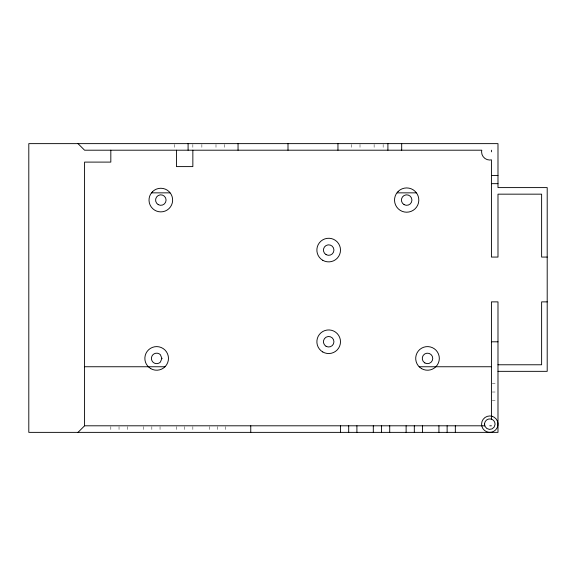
<?xml version="1.0" encoding="UTF-8"?>
<svg xmlns="http://www.w3.org/2000/svg" width="576" height="576" viewBox="0 0 576 576"><rect width="100%" height="100%" fill="white"/><g stroke="black" fill="none" stroke-linecap="round" stroke-linejoin="round"><path stroke-width="0.43" stroke-dasharray="2.88 2.16" d="M492.242 383.479L497.167 383.479M492.242 392.011L497.167 392.011M492.242 400.536L497.167 400.536M383.148 144.454L383.148 149.378M374.126 144.454L374.126 149.378M360.007 144.454L360.007 149.378M351.691 144.454L351.691 149.378M225.662 426.622L225.662 431.546M224.309 144.454L224.309 149.378M217.462 426.622L217.462 431.546M215.993 144.454L215.993 149.378M209.254 426.622L209.254 431.546M201.874 144.454L201.874 149.378M192.852 144.454L192.852 149.378M192.852 426.622L192.852 431.546M184.651 426.622L184.651 431.546M176.443 426.622L176.443 431.546M174.312 144.454L174.312 149.378M160.042 426.622L160.042 431.546M151.841 426.622L151.841 431.546M143.633 426.622L143.633 431.546M127.231 426.622L127.231 431.546M119.03 426.622L119.03 431.546M110.822 426.622L110.822 431.546"/><path stroke-width="0.86" d="M78.012 432.367L84.578 425.801L484.841 425.801M491.422 175.464L497.988 175.464M491.422 183.665L497.988 183.665M151.603 192.852L170.05 192.852M397.044 192.852L416.304 192.852M547.2 257.069L541.62 257.069L541.62 194.162L497.988 194.162L497.988 257.069L491.422 257.069L491.422 159.826L489.78 160.042A8.201 8.201 0 0 1 481.579 151.841L481.795 150.199L84.578 150.199L78.012 143.633M547.2 301.874L541.62 301.874L541.62 364.774L497.988 364.774M491.422 341.806L497.988 341.806M165.01 366.761L84.578 366.746M419.155 366.761L491.422 366.746M497.988 371.34L547.2 371.34L547.2 187.603L497.988 187.603L497.988 143.633L28.8 143.633L28.8 432.367L497.988 432.367L497.988 301.874L491.422 301.874L491.422 419.191M489.78 425.801L491.422 425.801M484.618 425.095L485.035 426.398A5.249 5.249 0 0 0 495.014 424.598L494.95 423.23A5.249 5.249 0 0 0 491.558 419.22L490.219 418.932A5.249 5.249 0 0 0 484.618 425.095L484.553 423.727M491.422 150.199L491.422 151.841M455.335 425.801L455.335 432.367M447.127 425.801L447.127 432.367M438.926 425.801L438.926 432.367M422.525 425.801L422.525 432.367M414.317 425.801L414.317 432.367M406.116 425.801L406.116 432.367M401.688 143.633L401.688 150.199M389.714 425.801L389.714 432.367M387.907 143.633L387.907 150.199M381.506 425.801L381.506 432.367M373.306 425.801L373.306 432.367M356.904 425.801L356.904 432.367M348.696 425.801L348.696 432.367M340.495 425.801L340.495 432.367M337.954 143.633L337.954 150.199M288 143.633L288 150.199M250.762 425.801L250.762 432.367M238.046 143.633L238.046 150.199M192.852 150.199L192.852 166.601L176.443 166.601L176.443 150.199M188.093 143.633L188.093 150.199M110.822 150.199L110.822 162.101L84.578 162.101L84.578 425.801M161.914 358.409L160.373 362.124A5.249 5.249 0 0 1 152.95 362.124A5.249 5.249 0 0 1 152.95 354.701A5.249 5.249 0 0 1 160.373 354.701L161.914 358.409M152.474 191.714L150.595 194.162A11.815 11.815 0 0 0 160.826 211.882A11.815 11.815 0 0 0 171.058 194.162L169.178 191.714A11.815 11.815 0 0 0 152.474 191.714M398.088 191.484L396.158 193.997A12.139 12.139 0 0 0 406.678 212.206A12.139 12.139 0 0 0 417.19 193.997L415.26 191.484A12.139 12.139 0 0 0 398.088 191.484M491.904 416.239L489.78 415.958A8.201 8.201 0 0 0 481.579 424.159L481.86 426.283A8.201 8.201 0 0 0 495.583 429.962A8.201 8.201 0 0 0 491.904 416.239M150.754 368.64L148.306 366.761L146.434 364.313A11.815 11.815 0 0 1 154.613 346.781A11.815 11.815 0 0 1 168.293 360.461A11.815 11.815 0 0 1 150.754 368.64M404.05 204.617A5.249 5.249 0 0 0 411.926 200.066A5.249 5.249 0 0 0 404.05 195.523A5.249 5.249 0 0 0 404.05 204.617M158.206 204.617A5.249 5.249 0 0 0 166.075 200.066A5.249 5.249 0 0 0 158.206 195.523A5.249 5.249 0 0 0 158.206 204.617M326.059 254.621A5.249 5.249 0 0 0 333.936 250.07A5.249 5.249 0 0 0 326.059 245.527A5.249 5.249 0 0 0 326.059 254.621M326.059 346.291A5.249 5.249 0 0 0 333.936 341.741A5.249 5.249 0 0 0 326.059 337.198A5.249 5.249 0 0 0 326.059 346.291M424.886 362.959A5.249 5.249 0 0 0 432.756 358.409A5.249 5.249 0 0 0 424.886 353.866A5.249 5.249 0 0 0 424.886 362.959M421.603 368.64A11.815 11.815 0 0 0 439.322 358.409A11.815 11.815 0 0 0 421.603 348.185A11.815 11.815 0 0 0 421.603 368.64M322.776 260.302A11.815 11.815 0 0 0 340.495 250.07A11.815 11.815 0 0 0 322.776 239.839A11.815 11.815 0 0 0 322.776 260.302M322.776 351.972A11.815 11.815 0 0 0 340.495 341.741A11.815 11.815 0 0 0 322.776 331.517A11.815 11.815 0 0 0 322.776 351.972"/></g></svg>
